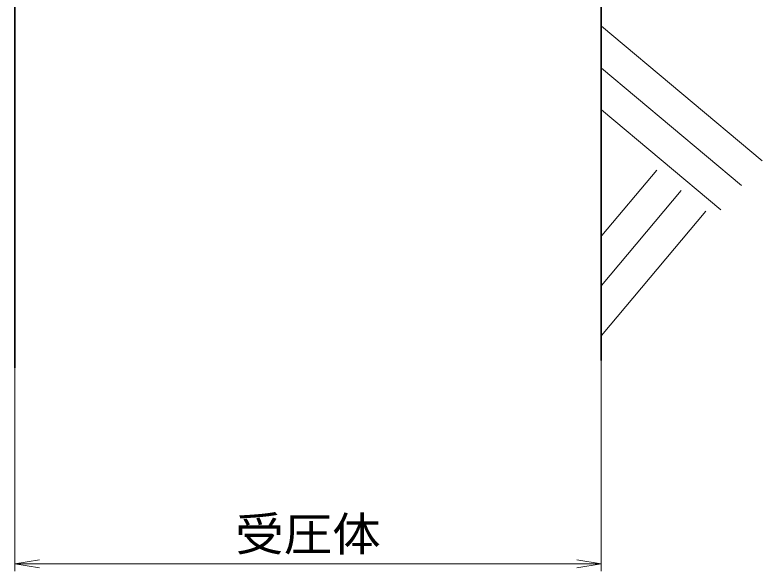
# Model space of a CAD drawing. Units: millimetres at full size, sheet at 1:2.5; details may follow other scales. Extents: x 2407 to 4087, y 1161 to 2364.
# Drawn here: x 2908 to 3060.9, y 1803.3 to 1917.2 of the extents above; entities that cross this region are included whole.
import ezdxf
from ezdxf.enums import TextEntityAlignment as Align

# ---------------------------------------------------------------- set-up
doc = ezdxf.new("R2010")
doc.units = ezdxf.units.MM
doc.header["$LTSCALE"] = 2.5
for name, color, linetype, lineweight in [('1外形線', 7, 'Continuous', 35), ('2細い実線', 3, 'Continuous', 20), ('6寸法線', 4, 'Continuous', 13)]:
    doc.layers.add(name, color=color, linetype=linetype, lineweight=lineweight)
doc.styles.add('ＭＳ Ｐゴシック', font='')
doc.styles.get('ＭＳ Ｐゴシック').set_extended_font_data('MS PGothic')

# ---------------------------------------------------------------- blocks, each defined once
blk = doc.blocks.new('open_arrow')
at = {"color": 0, "linetype": 'Continuous', "lineweight": -2}
blk.add_lwpolyline([(7.5, 1.25), (0, 0), (7.5, -1.25)], dxfattribs=at)

msp = doc.modelspace()

# ---------------------------------------------------------------- linework, layer by layer
at = {"layer": '1外形線'}
for p, q in [((2908.001, 1844.902), (2908.001, 1989.594)), ((3028.001, 1846.436), (3028.001, 1989.598))]:
    msp.add_line(p, q, dxfattribs=at)
at = {"layer": '2細い実線'}
for p, q in [((3060.95, 1887.339), (3028.097, 1914.905)), ((3056.732, 1882.311), (3028.097, 1906.339)), ((3052.513, 1877.284), (3028.097, 1897.772)), ((3028.128, 1872.045), (3039.377, 1885.451)), ((3028.097, 1861.799), (3044.404, 1881.233)), ((3028.097, 1851.589), (3049.432, 1877.015))]:
    msp.add_line(p, q, dxfattribs=at)
at = {"layer": '6寸法線'}
for p, q in [((2908.001, 1884.47), (2908.001, 1814.283)), ((3028.001, 1884.47), (3028.001, 1814.283)), ((3028.001, 1845.436), (3028.001, 1803.291)), ((2908.001, 1843.902), (2908.001, 1803.291)), ((2908.001, 1804.791), (3028.001, 1804.791))]:
    msp.add_line(p, q, dxfattribs=at)

# ---------------------------------------------------------------- block references
at = {"layer": '6寸法線', "xscale": 0.667, "yscale": 0.667}
msp.add_blockref('open_arrow', (2908.001, 1804.791), dxfattribs=at)
at = {"layer": '6寸法線', "xscale": 0.667, "yscale": 0.667, "rotation": 180}
msp.add_blockref('open_arrow', (3028.001, 1804.791), dxfattribs=at)

# ---------------------------------------------------------------- texts
at = {"layer": '6寸法線', "style": 'ＭＳ Ｐゴシック', "width": 1.05}
msp.add_text('受圧体', height=6.928, dxfattribs=at).set_placement((2968.001, 1810.885), align=Align.MIDDLE_CENTER)

doc.saveas('drawing.dxf')
